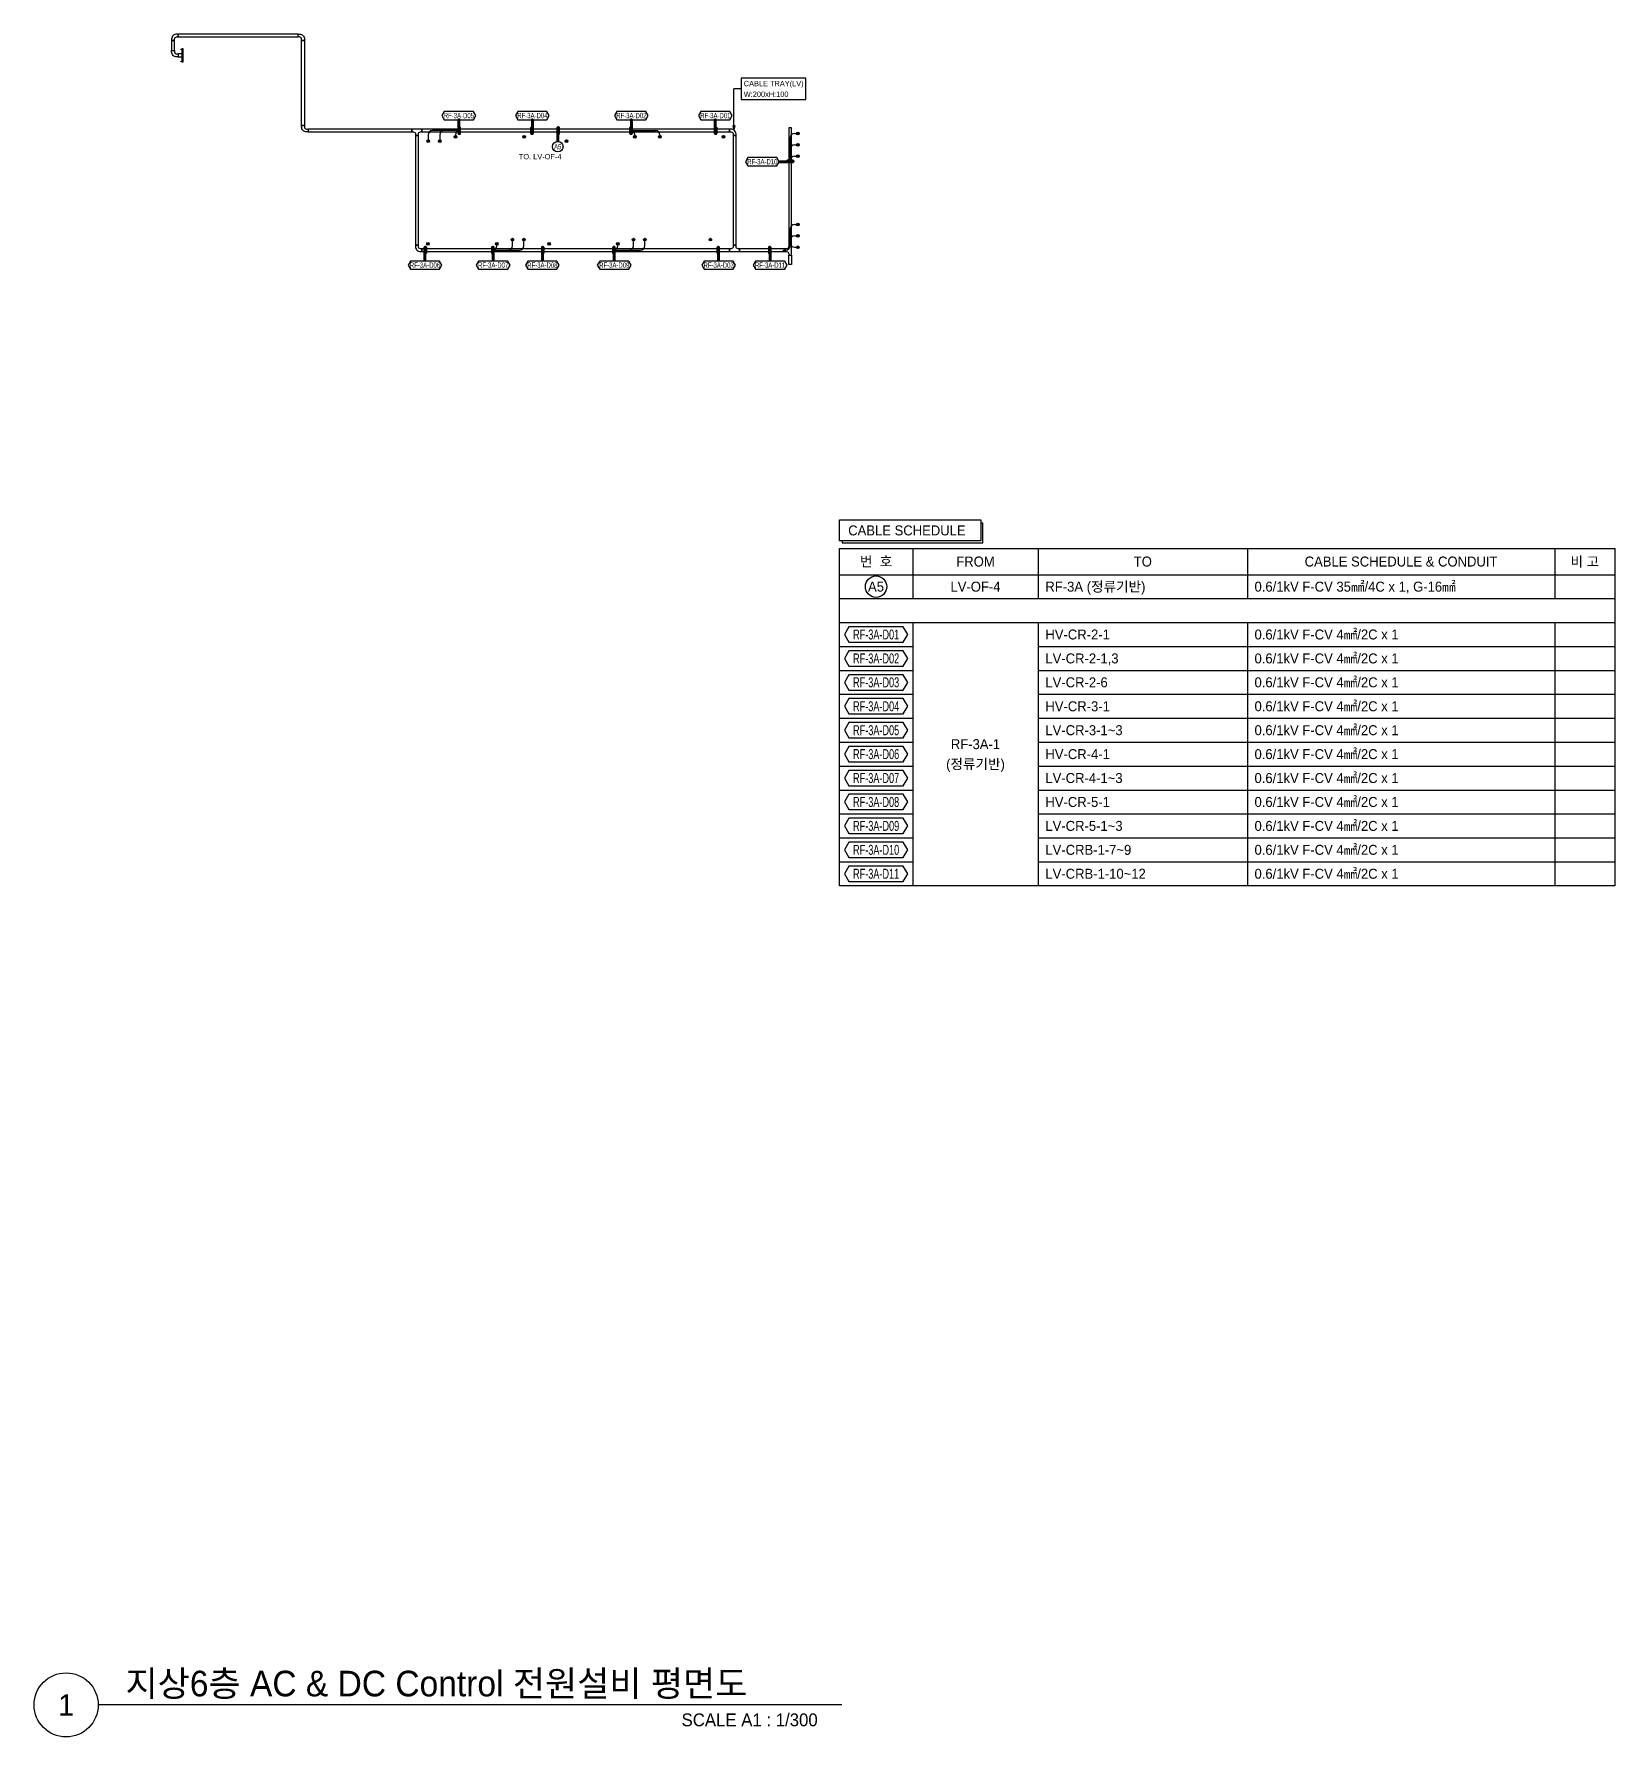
# Model space of a CAD drawing. Header units: millimetres. Extents: x 33052 to 374593, y 4425 to 1197630.
# Drawn here: x 84228 to 195201, y 1078050 to 1197630 of the extents above; entities that cross this region are included whole.
import ezdxf
from ezdxf.enums import TextEntityAlignment as Align

# ---------------------------------------------------------------- set-up
doc = ezdxf.new("R2010")
doc.units = ezdxf.units.MM
doc.header["$LTSCALE"] = 50
for name, color, linetype in [('-----26 Electrical Cable Tray_CONT', 3, 'Continuous'), ('-----29 Indicator', 1, 'Continuous'), ('-----29 주기', 1, 'Continuous'), ('-----30 Text', 2, 'Continuous'), ('-----41 Drawing Title', 2, 'Continuous'), ('AC CONTROL CABLE', 4, 'Continuous'), ('DC CONTROL CABLE', 1, 'Continuous')]:
    doc.layers.add(name, color=color, linetype=linetype)
doc.styles.add('ELEC', font='')
doc.styles.get('ELEC').set_extended_font_data('Dotum')

msp = doc.modelspace()

# ---------------------------------------------------------------- hatches: boundary and pattern name
at = {"layer": 'AC CONTROL CABLE', "linetype": 'Continuous'}
h = msp.add_hatch(color=256, dxfattribs=at)
edge = h.paths.add_edge_path()
edge.add_arc((121604, 1190115), 93.6, 270, 630, ccw=False)
at = {"layer": 'DC CONTROL CABLE', "linetype": 'Continuous'}
h = msp.add_hatch(color=256, dxfattribs=at)
edge = h.paths.add_edge_path()
edge.add_arc((111904, 1190115), 93.6, 90, 450)
h = msp.add_hatch(color=256, dxfattribs=at)
edge = h.paths.add_edge_path()
edge.add_arc((112704, 1190115), 93.6, 90, 450)
h = msp.add_hatch(color=256, dxfattribs=at)
edge = h.paths.add_edge_path()
edge.add_arc((113804, 1190415), 93.6, 90, 450)
h = msp.add_hatch(color=256, dxfattribs=at)
edge = h.paths.add_edge_path()
edge.add_arc((118629, 1190415), 93.6, 0, 360)
h = msp.add_hatch(color=256, dxfattribs=at)
edge = h.paths.add_edge_path()
edge.add_arc((126404, 1190415), 93.6, 90, 450, ccw=False)
h = msp.add_hatch(color=256, dxfattribs=at)
edge = h.paths.add_edge_path()
edge.add_arc((128154, 1190415), 93.6, 90, 450, ccw=False)
h = msp.add_hatch(color=256, dxfattribs=at)
edge = h.paths.add_edge_path()
edge.add_arc((132629, 1190415), 93.6, 180, 540, ccw=False)
h = msp.add_hatch(color=256, dxfattribs=at)
edge = h.paths.add_edge_path()
edge.add_arc((137844, 1190655), 93.6, 180, 540, ccw=False)
h = msp.add_hatch(color=256, dxfattribs=at)
edge = h.paths.add_edge_path()
edge.add_arc((137844, 1189855), 93.6, 180, 540, ccw=False)
h = msp.add_hatch(color=256, dxfattribs=at)
edge = h.paths.add_edge_path()
edge.add_arc((137844, 1189055), 93.6, 180, 540, ccw=False)
h = msp.add_hatch(color=256, dxfattribs=at)
edge = h.paths.add_edge_path()
edge.add_arc((137844, 1184255), 93.6, -180, 180, ccw=False)
h = msp.add_hatch(color=256, dxfattribs=at)
edge = h.paths.add_edge_path()
edge.add_arc((111879, 1182895), 93.6, 180, 540)
h = msp.add_hatch(color=256, dxfattribs=at)
edge = h.paths.add_edge_path()
edge.add_arc((116704, 1182895), 93.6, 270, 630)
h = msp.add_hatch(color=256, dxfattribs=at)
edge = h.paths.add_edge_path()
edge.add_arc((117804, 1183195), 93.6, 270, 630)
h = msp.add_hatch(color=256, dxfattribs=at)
edge = h.paths.add_edge_path()
edge.add_arc((118604, 1183195), 93.6, 270, 630)
h = msp.add_hatch(color=256, dxfattribs=at)
edge = h.paths.add_edge_path()
edge.add_arc((120379, 1182895), 93.6, 180, 540)
h = msp.add_hatch(color=256, dxfattribs=at)
edge = h.paths.add_edge_path()
edge.add_arc((125204, 1182895), 93.6, 270, 630)
h = msp.add_hatch(color=256, dxfattribs=at)
edge = h.paths.add_edge_path()
edge.add_arc((126304, 1183195), 93.6, 270, 630)
h = msp.add_hatch(color=256, dxfattribs=at)
edge = h.paths.add_edge_path()
edge.add_arc((127104, 1183195), 93.6, 270, 630)
h = msp.add_hatch(color=256, dxfattribs=at)
edge = h.paths.add_edge_path()
edge.add_arc((131704, 1183195), 93.6, 360, 720, ccw=False)
h = msp.add_hatch(color=256, dxfattribs=at)
edge = h.paths.add_edge_path()
edge.add_arc((137844, 1183455), 93.6, -180, 180, ccw=False)
h = msp.add_hatch(color=256, dxfattribs=at)
edge = h.paths.add_edge_path()
edge.add_arc((137844, 1182655), 93.6, -180, 180, ccw=False)

# ---------------------------------------------------------------- linework, layer by layer
at = {"layer": '-----26 Electrical Cable Tray_CONT', "elevation": 0}
for points in [[(94087, 1197280, -0.4142136), (94237, 1197430), (94337, 1197430), (94337, 1197630), (94237, 1197630, 0.4142136), (93887, 1197280), (93887, 1197180), (94087, 1197180)], [(103009, 1197280, 0.4142136), (102859, 1197430), (102759, 1197430), (102759, 1197630), (102859, 1197630, -0.4142136), (103209, 1197280), (103209, 1197180), (103009, 1197180)], [(94087, 1196380, 0.4142136), (94237, 1196230), (94337, 1196230), (94337, 1196030), (94237, 1196030, -0.4142136), (93887, 1196380), (93887, 1196480), (94087, 1196480)], [(103209, 1191105, 0.4142136), (103359, 1190955), (103459, 1190955), (103459, 1190755), (103359, 1190755, -0.4142136), (103009, 1191105), (103009, 1191205), (103209, 1191205)], [(111454, 1190755), (111454, 1190955), (110754, 1190955), (110754, 1190755), (110854, 1190755, -0.4142136), (111004, 1190605), (111004, 1190505), (111204, 1190505), (111204, 1190605, -0.4142136), (111354, 1190755)], [(133154, 1190755, -0.4142136), (133304, 1190605), (133304, 1190505), (133504, 1190505), (133504, 1190605, 0.4142136), (133154, 1190955), (133054, 1190955), (133054, 1190755)], [(111354, 1182555, -0.4142136), (111204, 1182705), (111204, 1182805), (111004, 1182805), (111004, 1182705, 0.4142136), (111354, 1182355), (111454, 1182355), (111454, 1182555)], [(133054, 1182555), (133054, 1182355), (133754, 1182355), (133754, 1182555), (133654, 1182555, -0.4142136), (133504, 1182705), (133504, 1182805), (133304, 1182805), (133304, 1182705, -0.4142136), (133154, 1182555)], [(137204, 1182105), (137404, 1182105), (137404, 1182805), (137204, 1182805), (137204, 1182705, -0.4142136), (137054, 1182555), (136954, 1182555), (136954, 1182355), (137054, 1182355, -0.4142136), (137204, 1182205)]]:
    msp.add_lwpolyline(points, format="xyb", close=True, dxfattribs=at)
for points in [[(94087, 1197180), (93887, 1197180), (93887, 1196480), (94087, 1196480)], [(102759, 1197430), (102759, 1197630), (94337, 1197630), (94337, 1197430)], [(103009, 1197180), (103209, 1197180), (103209, 1191205), (103009, 1191205)], [(94625, 1196030), (94625, 1196230), (94337, 1196230), (94337, 1196030)], [(137204, 1182805), (137404, 1182805), (137404, 1191055), (137204, 1191055)], [(110754, 1190755), (110754, 1190955), (103459, 1190955), (103459, 1190755)], [(111004, 1182805), (111204, 1182805), (111204, 1190505), (111004, 1190505)], [(133054, 1190755), (133054, 1190955), (111454, 1190955), (111454, 1190755)], [(133304, 1182805), (133504, 1182805), (133504, 1190505), (133304, 1190505)], [(133054, 1182355), (133054, 1182555), (111454, 1182555), (111454, 1182355)], [(133754, 1182555), (133754, 1182355), (136954, 1182355), (136954, 1182555)], [(137204, 1182105), (137404, 1182105), (137404, 1181455), (137204, 1181455)]]:
    msp.add_lwpolyline(points, close=True, dxfattribs=at)
at = {"layer": '-----29 Indicator', "color": 1}
for p, q in [((133359, 1190888), (133359, 1193780)), ((133434, 1191188), (133284, 1191188)), ((133284, 1191188), (133359, 1190888)), ((133359, 1190888), (133434, 1191188))]:
    msp.add_line(p, q, dxfattribs=at)
at = {"layer": '-----29 Indicator'}
msp.add_line((133861, 1193780), (133359, 1193780), dxfattribs=at)
at = {"layer": '-----29 Indicator', "color": 1, "elevation": 0}
msp.add_lwpolyline([(133861, 1194530), (133861, 1193030), (138398, 1193030), (138398, 1194530)], close=True, dxfattribs=at)
at = {"layer": '-----29 Indicator', "lineweight": 100, "elevation": 0}
for points in [[(114049, 1191618), (114049, 1191618), (114049, 1190647), (114103, 1190647), (114103, 1191063), (114014, 1191063)], [(119209, 1191618), (119209, 1191618), (119209, 1190647), (119155, 1190647), (119155, 1191063), (119244, 1191063)], [(120989, 1190092), (120989, 1190092), (120989, 1191063), (121043, 1191063), (121043, 1190647), (120954, 1190647)], [(126158, 1191618), (126158, 1191618), (126158, 1190647), (126104, 1190647), (126104, 1191063), (126193, 1191063)], [(132049, 1191618), (132049, 1191618), (132049, 1190647), (132102, 1190647), (132102, 1191063), (132013, 1191063)], [(136541, 1188667), (136541, 1188667), (137511, 1188667), (137511, 1188720), (137096, 1188720), (137096, 1188631)], [(111670, 1181692), (111670, 1181692), (111670, 1182663), (111723, 1182663), (111723, 1182247), (111634, 1182247)], [(116458, 1181692), (116458, 1181692), (116458, 1182663), (116404, 1182663), (116404, 1182247), (116493, 1182247)], [(119909, 1181692), (119909, 1181692), (119909, 1182663), (119962, 1182663), (119962, 1182247), (119873, 1182247)], [(124958, 1181692), (124958, 1181692), (124958, 1182663), (124904, 1182663), (124904, 1182247), (124993, 1182247)], [(132284, 1181692), (132284, 1181692), (132284, 1182663), (132230, 1182663), (132230, 1182247), (132319, 1182247)], [(135897, 1181692), (135897, 1181692), (135897, 1182663), (135844, 1182663), (135844, 1182247), (135933, 1182247)]]:
    msp.add_lwpolyline(points, dxfattribs=at)
at = {"layer": '-----29 Indicator'}
msp.add_circle((120989, 1189721, 0), 371, dxfattribs=at)
at = {"layer": '-----29 주기', "elevation": 0}
for points in [[(113027, 1192195), (112860, 1191907), (113027, 1191618), (115072, 1191618), (115239, 1191907), (115072, 1192195)], [(118186, 1192195), (118019, 1191907), (118186, 1191618), (120232, 1191618), (120398, 1191907), (120232, 1192195)], [(125135, 1192195), (124968, 1191907), (125135, 1191618), (127181, 1191618), (127347, 1191907), (127181, 1192195)], [(131026, 1192195), (130859, 1191907), (131026, 1191618), (133071, 1191618), (133238, 1191907), (133071, 1192195)], [(134328, 1188956), (134161, 1188667), (134328, 1188378), (136374, 1188378), (136541, 1188667), (136374, 1188956)], [(110647, 1181692), (110480, 1181403), (110647, 1181115), (112693, 1181115), (112859, 1181403), (112693, 1181692)], [(115435, 1181692), (115268, 1181403), (115435, 1181115), (117481, 1181115), (117647, 1181403), (117481, 1181692)], [(118886, 1181692), (118719, 1181403), (118886, 1181115), (120932, 1181115), (121098, 1181403), (120932, 1181692)], [(123935, 1181692), (123768, 1181403), (123935, 1181115), (125981, 1181115), (126147, 1181403), (125981, 1181692)], [(131261, 1181692), (131094, 1181403), (131261, 1181115), (133307, 1181115), (133473, 1181403), (133307, 1181692)], [(134874, 1181692), (134707, 1181403), (134874, 1181115), (136920, 1181115), (137087, 1181403), (136920, 1181692)]]:
    msp.add_lwpolyline(points, close=True, dxfattribs=at)
at = {"layer": '-----41 Drawing Title', "color": 7}
msp.add_line((140922, 1080300), (88728, 1080300), dxfattribs=at)
msp.add_circle((86478, 1080300), 2250, dxfattribs=at)
at = {"color": 0, "elevation": 0}
for points in [[(94525, 1196555), (94525, 1196580), (94625, 1196580), (94625, 1195680), (94525, 1195680), (94525, 1195705)], [(94625, 1196605), (94675, 1196605), (94675, 1195655), (94625, 1195655), (94625, 1196605)]]:
    msp.add_lwpolyline(points, dxfattribs=at)
at = {"layer": 'AC CONTROL CABLE', "linetype": 'Continuous', "elevation": 0}
msp.add_lwpolyline([(120212, 1190855, 0, 202, 0), (120662, 1190855, 0, 0, 0), (121304, 1190855, 0, 0, -0.4142136), (121604, 1190555, 0, 0, 0), (121604, 1190115, 0, 0, 0)], format="xyseb", dxfattribs=at)
at = {"layer": 'AC CONTROL CABLE', "linetype": 'Continuous'}
msp.add_circle((121604, 1190115), 93.8, dxfattribs=at)
at = {"layer": 'DC CONTROL CABLE', "linetype": 'Continuous'}
for p, q in [((111904, 1190552, 0), (111904, 1190115)), ((114104, 1190852), (112204, 1190852, 0)), ((112704, 1190552, 0), (112704, 1190115)), ((113804, 1190552), (113804, 1190415, 0)), ((126104, 1190852), (127854, 1190852)), ((126404, 1190552), (126404, 1190415, 0)), ((128154, 1190552), (128154, 1190415, 0)), ((137304, 1188755), (137304, 1190355)), ((137604, 1190655), (137844, 1190655)), ((137604, 1189855), (137844, 1189855)), ((137604, 1189055), (137844, 1189055)), ((137304, 1182755), (137304, 1183955)), ((137604, 1184255), (137844, 1184255)), ((116704, 1182758), (116704, 1182895, 0)), ((117804, 1182758, 0), (117804, 1183195)), ((118604, 1182758, 0), (118604, 1183195)), ((125204, 1182758), (125204, 1182895, 0)), ((126304, 1182758, 0), (126304, 1183195)), ((127104, 1182758, 0), (127104, 1183195)), ((137604, 1183455), (137844, 1183455)), ((137604, 1182655), (137844, 1182655)), ((116404, 1182458), (118304, 1182458, 0)), ((124904, 1182458), (126804, 1182458, 0)), ((136787, 1182455), (137004, 1182455))]:
    msp.add_line(p, q, dxfattribs=at)
at = {"layer": 'DC CONTROL CABLE', "linetype": 'Continuous', "elevation": 0}
for points in [[(114755, 1190852, 0, 202, 0), (114305, 1190852, 0, 0, 0), (114104, 1190852, 0, 0, 0)], [(119790, 1190855, 0, 202, 0), (119340, 1190855, 0, 0, 0), (118929, 1190855, 0, 0, 0.4142136), (118629, 1190555, 0, 0, 0), (118629, 1190415, 0, 0, 0)], [(125452, 1190852, 0, 202, 0), (125902, 1190852, 0, 0, 0), (126104, 1190852, 0, 0, 0)], [(131467, 1190855, 0, 202, 0), (131917, 1190855, 0, 0, 0), (132329, 1190855, 0, 0, -0.4142136), (132629, 1190555, 0, 0, 0), (132629, 1190415, 0, 0, 0)], [(137304, 1188104, 0, 202, 0), (137304, 1188554, 0, 0, 0), (137304, 1188755, 0, 0, 0)], [(111103, 1182455, 0, 202, 0), (111553, 1182455, 0, 0, 0), (111579, 1182455, 0, 0, 0.4142136), (111879, 1182755, 0, 0, 0), (111879, 1182895, 0, 0, 0)], [(119217, 1182455, 0, 202, 0), (119667, 1182455, 0, 0, 0), (120079, 1182455, 0, 0, 0.4142136), (120379, 1182755, 0, 0, 0), (120379, 1182895, 0, 0, 0)], [(132865, 1182455, 0, 202, 0), (132415, 1182455, 0, 0, 0), (132004, 1182455, 0, 0, -0.4142136), (131704, 1182755, 0, 0, 0), (131704, 1183195, 0, 0, 0)], [(115752, 1182458, 0, 202, 0), (116202, 1182458, 0, 0, 0), (116404, 1182458, 0, 0, 0)], [(124252, 1182458, 0, 202, 0), (124702, 1182458, 0, 0, 0), (124904, 1182458, 0, 0, 0)], [(135222, 1182455, 0, 202, 0), (135672, 1182455, 0, 0, 0), (136787, 1182455, 0, 0, 0)]]:
    msp.add_lwpolyline(points, format="xyseb", dxfattribs=at)
at = {"layer": 'DC CONTROL CABLE', "linetype": 'Continuous'}
for centre in [(111904, 1190115, 0), (112704, 1190115, 0), (113804, 1190415), (118629, 1190415, 0), (126404, 1190415), (128154, 1190415), (132629, 1190415, 0), (137844, 1190655, 0), (137844, 1189855, 0), (137844, 1189055, 0), (137844, 1184255, 0), (111879, 1182895, 0), (116704, 1182895), (117804, 1183195, 0), (118604, 1183195, 0), (120379, 1182895, 0), (125204, 1182895), (126304, 1183195, 0), (127104, 1183195, 0), (131704, 1183195, 0), (137844, 1183455, 0), (137844, 1182655, 0)]:
    msp.add_circle(centre, 93.8, dxfattribs=at)
for centre, start, end in [((112204, 1190552, 0), 90, 180), ((113004, 1190552, 0), 90, 180), ((114104, 1190552), 90, 180), ((126104, 1190552), 0, 90), ((127854, 1190552), 0, 90), ((137604, 1190355), 90, 180), ((137604, 1189555), 90, 180), ((137604, 1188755), 90, 180), ((137604, 1183955), 90, 180), ((116404, 1182758), 270, 0), ((117504, 1182758, 0), 270, 0), ((118304, 1182758, 0), 270, 0), ((124904, 1182758), 270, 0), ((126004, 1182758, 0), 270, 0), ((126804, 1182758, 0), 270, 0), ((137004, 1182755, 0), 270, 0), ((137604, 1183155), 90, 180), ((137604, 1182955), 180, 270)]:
    msp.add_arc(centre, 300, start, end, dxfattribs=at)

# ---------------------------------------------------------------- texts
at = {"layer": '-----26 Electrical Cable Tray_CONT', "style": 'ELEC'}
for s, p in [('W:200xH:100', (134049, 1193405, 0)), ('CABLE TRAY(LV)', (134049, 1194155, 0))]:
    msp.add_text(s, height=375, dxfattribs=at).set_placement(p, align=Align.MIDDLE_LEFT)
at = {"layer": '-----30 Text', "linetype": 'Continuous', "style": 'ELEC', "width": 0.7}
for s, p in [('RF-3A-D05', (114049, 1191907)), ('RF-3A-D04', (119209, 1191907, 0)), ('RF-3A-D02', (126158, 1191907)), ('RF-3A-D01', (132049, 1191907, 0)), ('A5', (120989, 1189721, 0)), ('RF-3A-D10', (135351, 1188667)), ('RF-3A-D06', (111670, 1181403, 0)), ('RF-3A-D07', (116458, 1181403)), ('RF-3A-D08', (119909, 1181403, 0)), ('RF-3A-D09', (124958, 1181403)), ('RF-3A-D03', (132284, 1181403, 0)), ('RF-3A-D11', (135897, 1181403))]:
    msp.add_text(s, height=375, dxfattribs=at).set_placement(p, align=Align.MIDDLE)
at = {"layer": '-----30 Text', "style": 'ELEC'}
msp.add_text('TO. LV-OF-4', height=375, dxfattribs=at).set_placement((119756, 1189024, 0), align=Align.MIDDLE)
msp.add_text('CABLE SCHEDULE', height=700, dxfattribs=at).set_placement((141378, 1162425, 0))
at = {"layer": '-----41 Drawing Title', "color": 2, "style": 'ELEC'}
msp.add_text('지상6층 AC & DC Control 전원설비 평면도', height=1800, dxfattribs=at).set_placement((90645, 1080900))
at = {"layer": '-----41 Drawing Title', "color": 7, "style": 'ELEC'}
msp.add_text('1', height=1500, dxfattribs=at).set_placement((86478, 1080300), align=Align.MIDDLE)
at = {"layer": '-----41 Drawing Title', "style": 'ELEC'}
msp.add_text('SCALE A1 : 1/300', height=900, dxfattribs=at).set_placement((139237, 1078800), align=Align.RIGHT)
at = {"color": 0, "style": 'ELEC', "width": 0.7}
msp.add_text('LV 트레이 건물용', height=50, rotation=90, dxfattribs=at).set_placement((94571, 1196130), align=Align.MIDDLE_CENTER)

# ---------------------------------------------------------------- wipeouts: each hides what was drawn before it
msp.add_wipeout([(195201, 1137826), (140768, 1137826), (140768, 1161514), (195201, 1161514)]).translate(0, 0, 0).dxf.layer = '-----29 Indicator'

# ---------------------------------------------------------------- next in the draw order: linework, layer by layer
at = {"layer": '-----29 Indicator', "elevation": 0}
for points in [[(140766, 1163509), (150685, 1163509), (150685, 1162039), (140766, 1162039)], [(195201, 1137826), (140768, 1137826), (140768, 1161514), (195201, 1161514)]]:
    msp.add_lwpolyline(points, close=True, dxfattribs=at)
for points in [[(140962, 1162039), (140962, 1161913), (150825, 1161913), (150825, 1163285), (150685, 1163285)], [(145908, 1161514), (145908, 1157986)], [(154720, 1161514), (154720, 1157986)], [(169401, 1161514), (169401, 1157986)], [(190976, 1161514), (190976, 1157986)], [(140768, 1159666), (195201, 1159666)], [(140768, 1157986), (195201, 1157986)], [(140768, 1156306), (195201, 1156306)], [(145908, 1156306), (145908, 1137826)], [(154720, 1156306), (154720, 1137826)], [(169401, 1156306), (169401, 1137826)], [(190976, 1156306), (190976, 1137826)], [(140768, 1154626), (145908, 1154626)], [(154720, 1154626), (195201, 1154626)], [(140768, 1152946), (145908, 1152946)], [(154720, 1152946), (195201, 1152946)], [(140768, 1151266), (145908, 1151266)], [(154720, 1151266), (195201, 1151266)], [(140768, 1149586), (145908, 1149586)], [(154720, 1149586), (195201, 1149586)], [(140768, 1147906), (145908, 1147906)], [(154720, 1147906), (195201, 1147906)], [(140768, 1146226), (145908, 1146226)], [(154720, 1146226), (195201, 1146226)], [(140768, 1144546), (145908, 1144546)], [(154720, 1144546), (195201, 1144546)], [(140768, 1142866), (145908, 1142866)], [(154720, 1142866), (195201, 1142866)], [(140768, 1141185), (145908, 1141185)], [(154720, 1141185), (195201, 1141185)], [(140768, 1139505), (145908, 1139505)], [(154720, 1139505), (195201, 1139505)]]:
    msp.add_lwpolyline(points, dxfattribs=at)
at = {"layer": '-----29 Indicator'}
msp.add_circle((143338, 1158826, 0), 751, dxfattribs=at)
at = {"layer": '-----29 주기', "elevation": 0}
for points in [[(141429, 1156005), (141118, 1155466), (141429, 1154927), (145248, 1154927), (145559, 1155466), (145248, 1156005)], [(141429, 1154325), (141118, 1153786), (141429, 1153247), (145248, 1153247), (145559, 1153786), (145248, 1154325)], [(141429, 1152645), (141118, 1152106), (141429, 1151567), (145248, 1151567), (145559, 1152106), (145248, 1152645)], [(141429, 1150965), (141118, 1150426), (141429, 1149887), (145248, 1149887), (145559, 1150426), (145248, 1150965)], [(141429, 1149285), (141118, 1148746), (141429, 1148207), (145248, 1148207), (145559, 1148746), (145248, 1149285)], [(141429, 1147605), (141118, 1147066), (141429, 1146527), (145248, 1146527), (145559, 1147066), (145248, 1147605)], [(141429, 1145925), (141118, 1145386), (141429, 1144847), (145248, 1144847), (145559, 1145386), (145248, 1145925)], [(141429, 1144245), (141118, 1143706), (141429, 1143167), (145248, 1143167), (145559, 1143706), (145248, 1144245)], [(141429, 1142565), (141118, 1142026), (141429, 1141487), (145248, 1141487), (145559, 1142026), (145248, 1142565)], [(141429, 1140884), (141118, 1140345), (141429, 1139806), (145248, 1139806), (145559, 1140345), (145248, 1140884)], [(141429, 1139204), (141118, 1138665), (141429, 1138126), (145248, 1138126), (145559, 1138665), (145248, 1139204)]]:
    msp.add_lwpolyline(points, close=True, dxfattribs=at)

# ---------------------------------------------------------------- next in the draw order: texts
at = {"layer": '-----30 Text', "style": 'ELEC'}
for s, p in [('번  호', (143338, 1160590, 0)), ('FROM', (150314, 1160590, 0)), ('TO', (162060, 1160590, 0)), ('CABLE SCHEDULE & CONDUIT', (180188, 1160590, 0)), ('비 고', (193088, 1160590, 0)), ('LV-OF-4', (150314, 1158826, 0)), ('RF-3A-1', (150314, 1147766, 0)), ('(정류기반)', (150314, 1146366, 0))]:
    msp.add_text(s, height=700, dxfattribs=at).set_placement(p, align=Align.MIDDLE_CENTER)
msp.add_text('A5', height=700, dxfattribs=at).set_placement((143330, 1158823, 0), align=Align.MIDDLE)
for s, p in [('RF-3A (정류기반)', (155220, 1158826, 0)), ('0.6/1kV F-CV 35㎟/4C x 1, G-16㎟', (169901, 1158826, 0)), ('HV-CR-2-1', (155220, 1155466, 0)), ('0.6/1kV F-CV 4㎟/2C x 1', (169901, 1155466, 0)), ('LV-CR-2-1,3', (155220, 1153786, 0)), ('0.6/1kV F-CV 4㎟/2C x 1', (169901, 1153786, 0)), ('LV-CR-2-6', (155220, 1152106, 0)), ('0.6/1kV F-CV 4㎟/2C x 1', (169901, 1152106, 0)), ('HV-CR-3-1', (155220, 1150426, 0)), ('0.6/1kV F-CV 4㎟/2C x 1', (169901, 1150426, 0)), ('0.6/1kV F-CV 4㎟/2C x 1', (169901, 1148746, 0)), ('LV-CR-3-1~3', (155220, 1148746, 0)), ('HV-CR-4-1', (155220, 1147066, 0)), ('0.6/1kV F-CV 4㎟/2C x 1', (169901, 1147066, 0)), ('LV-CR-4-1~3', (155220, 1145386, 0)), ('0.6/1kV F-CV 4㎟/2C x 1', (169901, 1145386, 0)), ('HV-CR-5-1', (155220, 1143706, 0)), ('0.6/1kV F-CV 4㎟/2C x 1', (169901, 1143706, 0)), ('LV-CR-5-1~3', (155220, 1142026, 0)), ('0.6/1kV F-CV 4㎟/2C x 1', (169901, 1142025, 0)), ('0.6/1kV F-CV 4㎟/2C x 1', (169901, 1140345, 0)), ('LV-CRB-1-7~9', (155220, 1140345, 0)), ('LV-CRB-1-10~12', (155220, 1138665, 0)), ('0.6/1kV F-CV 4㎟/2C x 1', (169901, 1138665, 0))]:
    msp.add_text(s, height=700, dxfattribs=at).set_placement(p, align=Align.MIDDLE_LEFT)
at = {"layer": '-----30 Text', "linetype": 'Continuous', "style": 'ELEC', "width": 0.7}
for s, p in [('RF-3A-D01', (143338, 1155466, 0)), ('RF-3A-D02', (143338, 1153786, 0)), ('RF-3A-D03', (143338, 1152106, 0)), ('RF-3A-D04', (143338, 1150426, 0)), ('RF-3A-D05', (143338, 1148746, 0)), ('RF-3A-D06', (143338, 1147066, 0)), ('RF-3A-D07', (143338, 1145386, 0)), ('RF-3A-D08', (143338, 1143706, 0)), ('RF-3A-D09', (143338, 1142026, 0)), ('RF-3A-D10', (143338, 1140345, 0)), ('RF-3A-D11', (143338, 1138665, 0))]:
    msp.add_text(s, height=700, dxfattribs=at).set_placement(p, align=Align.MIDDLE)

doc.saveas('drawing.dxf')
